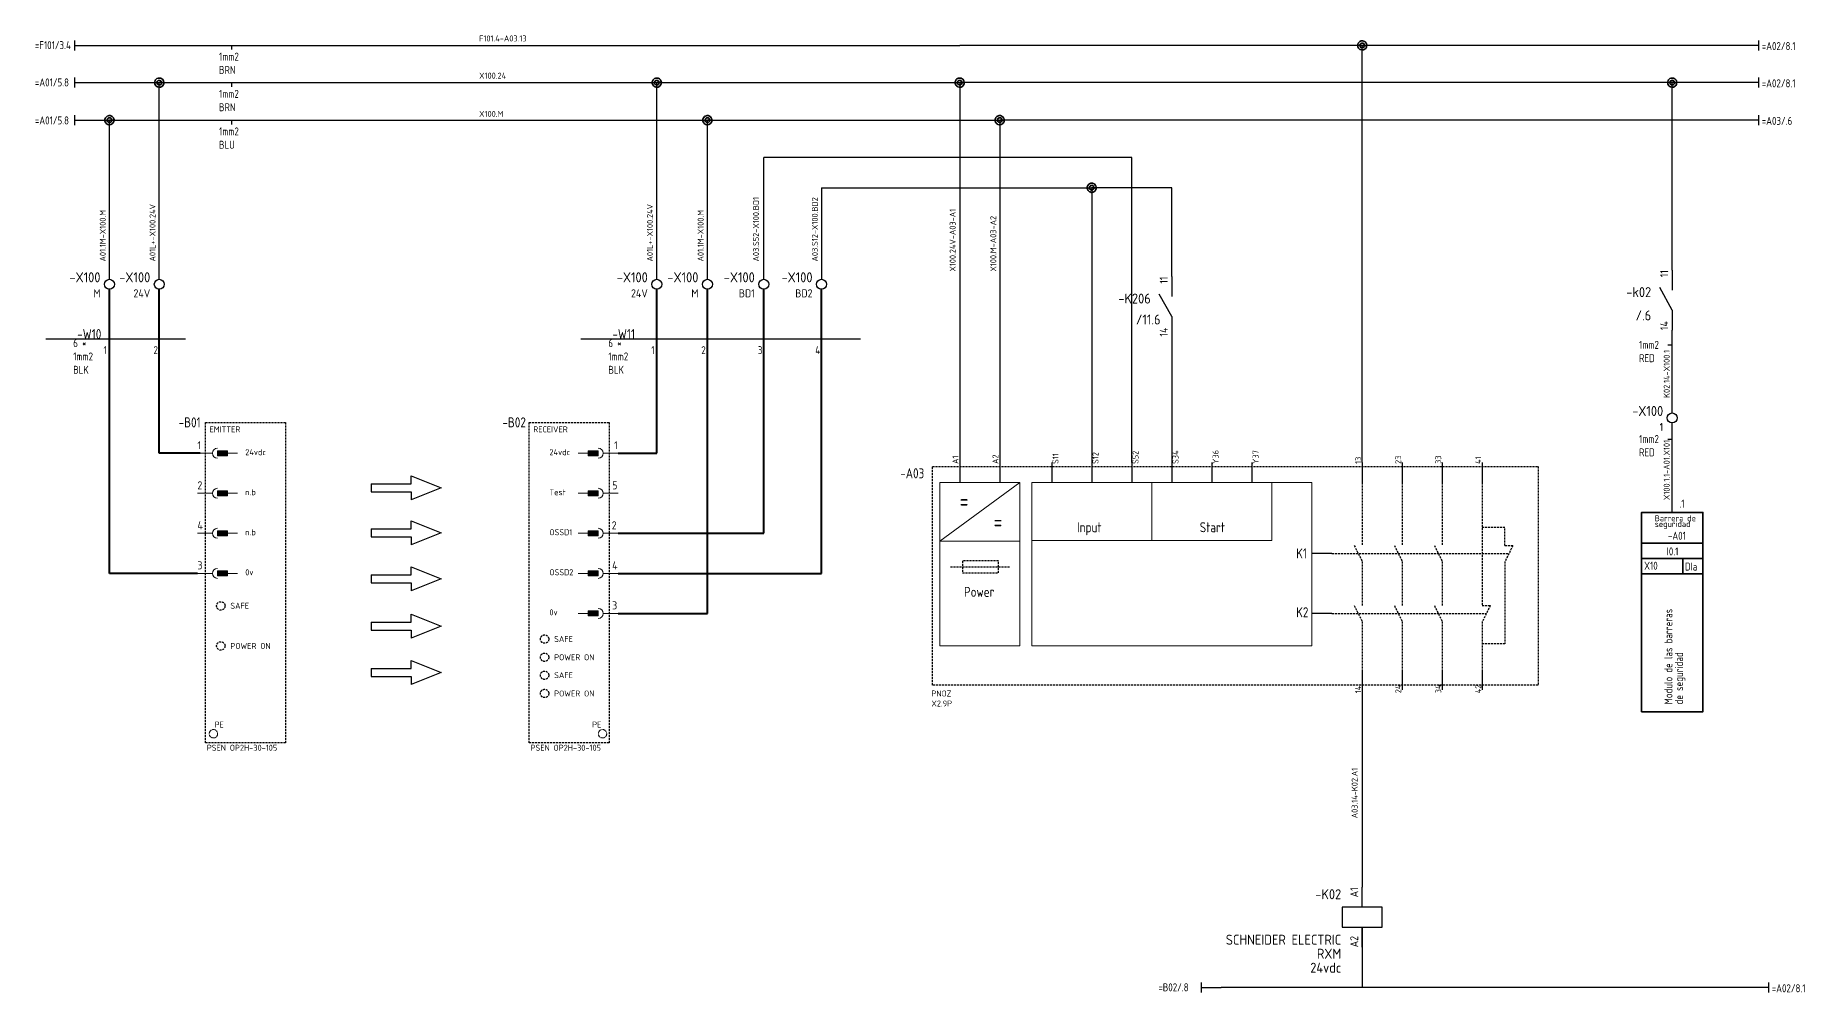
# Model space of a CAD drawing. Header units: millimetres. Extents: x 51 to 2493, y -624 to 390.
# Drawn here: x 536.2 to 978.4, y -213.3 to 25.8 of the extents above; entities that cross this region are included whole.
import ezdxf
from ezdxf.enums import TextEntityAlignment as Align

# ---------------------------------------------------------------- set-up
doc = ezdxf.new("R2010")
doc.units = ezdxf.units.MM
doc.header["$MEASUREMENT"] = 0
doc.linetypes.add('DASHED', pattern=[0.75, 0.5, -0.25])
doc.linetypes.add('PHANTOM2', pattern=[1.25, 0.625, -0.125, 0.125, -0.125, 0.125, -0.125])
for name, color, linetype, lineweight in [('02 Verde', 3, 'PHANTOM2', 9), ('76_GS_AP', 7, 'Continuous', 25), ('Bor. Conexion', 181, 'Continuous', 5), ('cajetines', 132, 'DASHED', 30), ('Fase1', 255, 'Continuous', 40), ('FORMATO', 7, 'Continuous', 5), ('nombre tags', 200, 'Continuous', 0), ('SYMS', 7, 'Continuous', 30)]:
    doc.layers.add(name, color=color, linetype=linetype, lineweight=lineweight)
for name, color, linetype in [('0V', 160, 'Continuous'), ('24V', 20, 'Continuous'), ('DESC', 150, 'Continuous'), ('DESCCHILD', 20, 'Continuous'), ('PDF_Geometría', 7, 'Continuous'), ('TAGS', 150, 'Continuous'), ('TERMS', 123, 'Continuous'), ('WIRENO', 10, 'Continuous'), ('WIREREF', 50, 'Continuous'), ('WIRES', 7, 'Continuous')]:
    doc.layers.add(name, color=color, linetype=linetype)
doc.layers.add('default', color=2, linetype='Continuous', plot=False)
doc.styles.add('WD_IEC', font='ISOCP2.shx', dxfattribs={"width": 0.9, "height": 4})

# ---------------------------------------------------------------- blocks, each defined once
blk = doc.blocks.new('VC01PJ')
for p, q in [((0, 2.5), (0, 5)), ((0, -5), (0, -1.25))]:
    blk.add_line(p, q)
blk.add_lwpolyline([(-0.63, 0), (0.62, 0), (0.62, 2.5), (-0.63, 2.5)], close=True)
blk.add_arc((0, 0), 1.25, 180, 0)
blk.add_solid([(-0.63, 2.5), (-0.63, 0), (0.62, 2.5), (0.62, 0)])
at = {"style": 'WD_IEC'}
for tag, p in [('INST', (-5.25, 8)), ('TAG1', (-5.25, 2)), ('LOC', (-5.25, 5)), ('DESC1', (-5.25, -5.6)), ('DESC2', (-5.25, -8.6)), ('DESC3', (-5.25, -11.6))]:
    blk.add_attdef(tag, text='', height=2.5, dxfattribs=at).set_placement(p, align=Align.RIGHT)
blk.add_attdef('TERM02', text='', height=2, rotation=90, dxfattribs=at).set_placement((-1, 5), align=Align.RIGHT)
at = {"style": 'WD_IEC', "flags": 1}
for tag, p, height in [('X2TERM02', (0, 5), 0.32), ('X2TERMDESC02', (0, 4.48), 0.32), ('MFG', (2.75, 4), 1.5), ('X4LINK', (-1.25, 1.25), 0.32), ('X1LINK', (1.25, 1.25), 0.32), ('CAT', (2.75, 1.5), 1.5), ('ASSYCODE', (2.75, -2.75), 1), ('FAMILY', (2.75, -4.25), 1), ('X8TERM01', (0, -5), 0.32), ('X8TERMDESC01', (0, -5.52), 0.32), ('CATDESC', (2.75, -5.75), 1)]:
    blk.add_attdef(tag, p, '', height=height, dxfattribs=at)
at = {"style": 'WD_IEC'}
blk.add_attdef('TERM01', (-1, -5), '', height=2, rotation=90, dxfattribs=at)
blk = doc.blocks.new('REFERENCIA_ENTRADA_HORIZONTAL')
at = {"layer": 'SYMS'}
for p, q in [((-5, 1.25), (-5, -1.25)), ((-5, 0), (0, 0))]:
    blk.add_line(p, q, dxfattribs=at)
at = {"layer": 'TAGS', "style": 'WD_IEC', "width": 0.9, "flags": 8}
blk.add_attdef('TAG', text='', height=1, dxfattribs=at).set_placement((-15.18, -2.12), align=Align.RIGHT)
blk = doc.blocks.new('empalme')
at = {"layer": 'PDF_Geometría', "color": 40, "lineweight": 35, "true_color": 0xffcf00}
for points in [[(145.66, 151.93), (144.51, 151.93)], [(145.1, 151.93), (144.51, 151.93)]]:
    blk.add_lwpolyline(points, close=True, dxfattribs=at)
for points in [[(143.39, 152.17), (143.39, 152.17), (143.34, 151.93), (143.39, 151.7)], [(143.58, 152.61), (143.58, 152.61), (143.44, 152.41), (143.39, 152.17)], [(143.39, 151.7), (143.39, 151.7), (143.44, 151.46), (143.58, 151.26)], [(143.94, 152.93), (143.94, 152.93), (143.73, 152.81), (143.58, 152.61)], [(143.58, 151.26), (143.58, 151.26), (143.73, 151.06), (143.94, 150.94)], [(143.94, 152.06), (143.94, 152.06), (143.92, 151.93), (143.94, 151.81)], [(144.39, 153.08), (144.39, 153.08), (144.15, 153.05), (143.94, 152.93)], [(144.04, 152.28), (144.04, 152.28), (143.97, 152.18), (143.94, 152.06)], [(143.94, 151.81), (143.94, 151.81), (143.97, 151.69), (144.04, 151.59)], [(143.94, 150.94), (143.94, 150.94), (144.15, 150.82), (144.39, 150.79)], [(144.22, 152.44), (144.22, 152.44), (144.12, 152.38), (144.04, 152.28)], [(144.04, 151.59), (144.04, 151.59), (144.12, 151.49), (144.22, 151.43)], [(144.45, 152.51), (144.45, 152.51), (144.33, 152.5), (144.22, 152.44)], [(144.22, 151.43), (144.22, 151.43), (144.33, 151.37), (144.45, 151.36)], [(144.87, 153.03), (144.87, 153.03), (144.64, 153.1), (144.39, 153.08)], [(144.39, 150.79), (144.39, 150.79), (144.64, 150.77), (144.87, 150.84)], [(144.69, 152.49), (144.69, 152.49), (144.58, 152.53), (144.45, 152.51)], [(144.45, 151.36), (144.45, 151.36), (144.58, 151.34), (144.69, 151.38)], [(144.9, 152.37), (144.9, 152.37), (144.81, 152.45), (144.69, 152.49)], [(144.69, 151.38), (144.69, 151.38), (144.81, 151.42), (144.9, 151.5)], [(145.28, 152.79), (145.28, 152.79), (145.1, 152.95), (144.87, 153.03)], [(144.87, 150.84), (144.87, 150.84), (145.1, 150.92), (145.28, 151.08)], [(145.05, 152.17), (145.05, 152.17), (144.99, 152.28), (144.9, 152.37)], [(144.9, 151.5), (144.9, 151.5), (144.99, 151.58), (145.05, 151.7)], [(145.1, 151.93), (145.1, 151.93), (145.1, 152.06), (145.05, 152.17)], [(145.05, 151.7), (145.05, 151.7), (145.1, 151.81), (145.1, 151.93)], [(145.56, 152.4), (145.56, 152.4), (145.46, 152.62), (145.28, 152.79)], [(145.28, 151.08), (145.28, 151.08), (145.46, 151.24), (145.56, 151.47)], [(145.66, 151.93), (145.66, 151.93), (145.66, 152.18), (145.56, 152.4)], [(145.56, 151.47), (145.56, 151.47), (145.66, 151.69), (145.66, 151.93)]]:
    blk.add_open_spline(points, degree=3, dxfattribs=at)
blk = doc.blocks.new('empalme_')
at = {"layer": '0V'}
blk.add_blockref('empalme', (-144.51, -151.93), dxfattribs=at)
blk = doc.blocks.new('VCR1')
for p, q in [((0, 2.5), (0, 7.5)), ((0, -2.5), (0, -7.5))]:
    blk.add_line(p, q)
blk.add_lwpolyline([(-5, 2.5), (-5, -2.5), (5, -2.5), (5, 2.5)], close=True)
at = {"style": 'WD_IEC'}
for tag, p in [('INST', (-5.25, 11.5)), ('LOC', (-5.25, 8)), ('TAG1', (-5.25, 4.5)), ('DESC1', (-5.25, -6.85)), ('DESC2', (-5.25, -10.35)), ('DESC3', (-5.25, -13.85))]:
    blk.add_attdef(tag, text='', height=2.5, dxfattribs=at).set_placement(p, align=Align.RIGHT)
blk.add_attdef('TERM01', text='', height=2, rotation=90, dxfattribs=at).set_placement((-1, 7.5), align=Align.RIGHT)
at = {"style": 'WD_IEC', "flags": 1}
for tag, p, height in [('X2TERM01', (0, 7.5), 0.32), ('X4LINK', (-5, 0), 0.32), ('X1LINK', (5, 0), 0.32), ('ASSYCODE', (1, -4), 1), ('X8TERM02', (0, -7.5), 0.32), ('FAMILY', (1, -5.5), 1), ('CATDESC', (1, -7), 1)]:
    blk.add_attdef(tag, p, '', height=height, dxfattribs=at)
at = {"style": 'WD_IEC', "flags": 9}
for tag, p in [('MFG', (-6, 1)), ('CAT', (-6, -1.5))]:
    blk.add_attdef(tag, text='', height=1.5, dxfattribs=at).set_placement(p, align=Align.RIGHT)
at = {"style": 'WD_IEC'}
blk.add_attdef('TERM02', (-1, -7.5), '', height=2, rotation=90, dxfattribs=at)
at = {"lineweight": 9, "style": 'WD_IEC'}
for tag, p in [('NO', (-5.5, -16.5)), ('NC', (-5.5, -20))]:
    blk.add_attdef(tag, text='', height=2.5, dxfattribs=at).set_placement(p, align=Align.TOP_RIGHT)
for tag, p in [('XREFNO', (-4, -16.5)), ('XREFNC', (-4, -20))]:
    blk.add_attdef(tag, text='', height=2.5, dxfattribs=at).set_placement(p, align=Align.TOP_LEFT)
blk = doc.blocks.new('VT0002')
blk.add_circle((0, 0), 1.25)
at = {"style": 'WD_IEC'}
for tag, p in [('INST', (-2.25, 6.5)), ('LOC', (-2.25, 3.5)), ('DESC1', (-2.25, -6.25)), ('DESC2', (-2.25, -9.25)), ('DESC3', (-2.25, -12.25))]:
    blk.add_attdef(tag, text='', height=2.5, dxfattribs=at).set_placement(p, align=Align.RIGHT)
at = {"style": 'WD_IEC', "flags": 1}
for tag, p, height in [('ASSYCODE', (2.75, 10.75), 1), ('CATDESC', (2.75, 9.25), 1), ('MFG', (2.75, 7.25), 1.5), ('CAT', (2.75, 4.75), 1.5), ('X4PIN01', (-1.25, 1), 0.25), ('X4TERM01', (-1.25, 0), 0.25), ('X4TERMDESC01', (-1.25, 0.5), 0.4), ('STRIPSEQ', (0, 0), 0.025), ('X2PIN01', (0, 2.25), 0.25), ('X2TERM01', (0, 1.25), 0.25), ('X8PIN01', (0, -0.25), 0.25), ('X2TERMDESC01', (0, 1.75), 0.4), ('X1PIN01', (1.25, 1), 0.25), ('X1TERM01', (1.25, 0), 0.25), ('X1TERMDESC01', (1.25, 0.5), 0.4), ('LINKTERM', (0, -0.04), 0.025), ('X8TERM01', (0, -1.25), 0.25), ('X8TERMDESC01', (0, -0.75), 0.4)]:
    blk.add_attdef(tag, p, '', height=height, dxfattribs=at)
at = {"style": 'WD_IEC', "flags": 8}
for tag, height, p in [('TAGSTRIP', 2.5, (-2.25, 0.5)), ('TERM01', 2, (-2.25, -3.25))]:
    blk.add_attdef(tag, text='', height=height, dxfattribs=at).set_placement(p, align=Align.RIGHT)
blk = doc.blocks.new('VCR21')
for p, q in [((0, 7.5), (0, 2.5)), ((0, -2.5), (-3.12, 3.12)), ((0, -2.5), (0, -7.5))]:
    blk.add_line(p, q)
at = {"style": 'WD_IEC'}
for tag, p in [('INST', (-5.25, 6.75)), ('LOC', (-5.25, 3.75)), ('TAG2', (-5.25, 0.75)), ('DESC1', (-5.25, -6.75)), ('XREF', (-5.25, -3.75)), ('DESC2', (-5.25, -9.75)), ('DESC3', (-5.25, -12.75))]:
    blk.add_attdef(tag, text='', height=2.5, dxfattribs=at).set_placement(p, align=Align.RIGHT)
blk.add_attdef('TERM01', text='', height=2, rotation=90, dxfattribs=at).set_placement((-1, 7.5), align=Align.RIGHT)
at = {"style": 'WD_IEC', "flags": 1}
for tag, p, height in [('X2TERM01', (0, 7.5), 0.32), ('X4LINK', (-2.75, 0), 0.32), ('X1LINK', (-0.5, 0), 0.32), ('CONTACT', (4, -3.5), 1), ('FAMILY', (4, -5), 1), ('COMMON', (5.25, -4.75), 1), ('X8TERM02', (0, -7.5), 0.32)]:
    blk.add_attdef(tag, p, '', height=height, dxfattribs=at)
at = {"style": 'WD_IEC'}
blk.add_attdef('TERM02', (-1, -7.5), '', height=2, rotation=90, dxfattribs=at)
blk = doc.blocks.new('VSW21')
for p, q in [((0, 7.5), (0, 2.5)), ((0, -2.5), (-3.125, 3.125)), ((0, -2.5), (0, -7.5))]:
    blk.add_line(p, q)
at = {"style": 'WD_IEC'}
for tag, p in [('INST', (-5.25, 7.75)), ('LOC', (-5.25, 4.25)), ('TAG2', (-5.25, 0.75)), ('XREF', (-5.25, -3.75)), ('DESC2', (-5.25, -11.1)), ('DESC1', (-5.25, -7.6)), ('DESC3', (-5.25, -14.6)), ('WDTAGALT', (-5, -18))]:
    blk.add_attdef(tag, text='', height=2.5, dxfattribs=at).set_placement(p, align=Align.RIGHT)
blk.add_attdef('TERM01', text='', height=2, rotation=90, dxfattribs=at).set_placement((-1, 7.5), align=Align.RIGHT)
at = {"style": 'WD_IEC', "flags": 1}
for tag, p, height in [('X2TERM01', (0, 7.5), 0.32), ('X4LINK', (-2, 0), 0.32), ('X1LINK', (-0.5, 0), 0.32), ('CONTACT', (4, -3.5), 1), ('FAMILY', (4, -5), 1), ('COMMON', (5.25, -4.75), 1), ('X8TERM02', (0, -7.5), 0.32)]:
    blk.add_attdef(tag, p, '', height=height, dxfattribs=at)
at = {"style": 'WD_IEC'}
blk.add_attdef('TERM02', (-1, -7.5), '', height=2, rotation=90, dxfattribs=at)

msp = doc.modelspace()

# ---------------------------------------------------------------- linework, layer by layer
at = {"layer": '02 Verde'}
for centre in [(580.66, -148.62), (677.91, -148.62)]:
    msp.add_circle(centre, 1.05, dxfattribs=at)
at = {"layer": '0V'}
for p, q in [((550.92, 4.64), (732.43, 4.64)), ((554.67, -35.1), (554.67, 4.64)), ((704.12, -35.1), (704.12, 4.64)), ((732.43, 4.64), (777.18, 4.64)), ((777.18, 4.64), (777.18, -80.89)), ((961.84, 4.64), (777.18, 4.64)), ((867.78, -201.96), (867.78, -196.96)), ((867.78, -196.96), (867.78, -212.02)), ((867.78, -212.02), (832.5, -212.02)), ((964.34, -212.02), (867.78, -212.02))]:
    msp.add_line(p, q, dxfattribs=at)
at = {"layer": '24V'}
for p, q in [((548.42, 23.32), (732.43, 23.32)), ((732.43, 23.32), (767.18, 23.32)), ((961.84, 23.32), (767.18, 23.32)), ((867.78, -80.89), (867.78, 23.32)), ((548.42, 14.02), (732.43, 14.02)), ((567.12, -35.1), (567.12, 14.02)), ((691.47, -35.1), (691.47, 14.02)), ((732.43, 14.02), (767.18, 14.02)), ((767.18, 14.02), (767.18, -80.93)), ((961.84, 14.02), (767.18, 14.02)), ((945.26, -32.8), (945.26, 14.02)), ((732.43, -4.64), (718.21, -4.64)), ((718.21, -35.1), (718.21, -4.64)), ((810.18, -4.64), (732.43, -4.64)), ((810.18, -80.89), (810.18, -4.64)), ((732.64, -12.24), (800.18, -12.24)), ((732.64, -12.24), (732.64, -35.1)), ((800.18, -12.24), (800.18, -80.89)), ((820.18, -12.24), (800.18, -12.24)), ((820.18, -34.41), (820.18, -12.24)), ((945.26, -68.49), (945.26, -47.8)), ((820.18, -49.41), (820.18, -80.89)), ((945.26, -93.31), (945.26, -70.99)), ((867.78, -137.66), (867.78, -186.96))]:
    msp.add_line(p, q, dxfattribs=at)
at = {"layer": '76_GS_AP', "linetype": 'Continuous', "lineweight": 25, "ltscale": 4}
for p, q in [((767.18, -80.89), (767.18, -85.89)), ((777.18, -80.89), (777.18, -85.89)), ((790.18, -80.89), (790.18, -85.89)), ((800.18, -80.89), (800.18, -85.89)), ((810.18, -80.89), (810.18, -85.89)), ((820.18, -80.89), (820.18, -85.89)), ((830.18, -80.89), (830.18, -85.89)), ((840.18, -80.89), (840.18, -85.89)), ((867.78, -80.89), (867.78, -85.89)), ((877.78, -80.89), (877.78, -85.89)), ((887.78, -80.89), (887.78, -85.89)), ((897.78, -80.89), (897.78, -85.89)), ((860.18, -103.6), (855.18, -103.6)), ((860.18, -118.6), (855.18, -118.6)), ((867.78, -132.66), (867.78, -137.66)), ((877.78, -132.66), (877.78, -137.66)), ((887.78, -132.66), (887.78, -137.66)), ((897.78, -132.66), (897.78, -137.66))]:
    msp.add_line(p, q, dxfattribs=at)
at = {"layer": 'cajetines'}
for p, q in [((578.66, -70.89), (598.66, -70.89)), ((578.66, -150.89), (578.66, -70.89)), ((598.66, -70.89), (598.66, -150.89)), ((659.59, -70.89), (679.59, -70.89)), ((659.59, -150.89), (659.59, -70.89)), ((679.59, -70.89), (679.59, -150.89)), ((867.78, -85.89), (867.78, -101.6)), ((877.78, -85.89), (877.78, -101.6)), ((887.78, -85.89), (887.78, -101.6)), ((897.78, -85.89), (897.78, -116.6)), ((903.44, -97.11), (897.78, -97.11)), ((903.44, -101.6), (903.44, -97.11)), ((865.81, -101.6), (867.8, -105.6)), ((875.81, -101.6), (877.8, -105.6)), ((885.81, -101.6), (887.8, -105.6)), ((903.44, -101.6), (905.44, -101.6)), ((905.44, -101.6), (903.46, -105.6)), ((767.86, -105.39), (767.86, -108.39)), ((776.86, -105.39), (767.86, -105.39)), ((776.86, -108.39), (776.86, -105.39)), ((860.18, -103.6), (904.45, -103.6)), ((867.8, -105.6), (867.78, -116.6)), ((877.8, -105.6), (877.78, -116.6)), ((887.8, -105.6), (887.78, -116.6)), ((903.46, -105.6), (903.46, -126.13)), ((764.91, -106.93), (779.71, -106.93)), ((767.86, -108.39), (776.86, -108.39)), ((860.18, -118.6), (898.79, -118.6)), ((865.81, -116.6), (867.8, -120.6)), ((875.81, -116.6), (877.8, -120.6)), ((885.81, -116.6), (887.8, -120.6)), ((897.78, -116.6), (899.78, -116.6)), ((899.78, -116.6), (897.8, -120.6)), ((867.8, -120.6), (867.78, -132.66)), ((877.8, -120.6), (877.78, -132.66)), ((887.8, -120.6), (887.78, -132.66)), ((897.8, -120.6), (897.78, -132.66)), ((903.46, -126.13), (897.79, -126.13)), ((598.66, -150.89), (578.66, -150.89)), ((679.59, -150.89), (659.59, -150.89))]:
    msp.add_line(p, q, dxfattribs=at)
msp.add_lwpolyline([(760.35, -136.46), (760.35, -81.85), (911.75, -81.85), (911.75, -136.46)], close=True, dxfattribs=at)
for centre in [(582.5, -116.68), (582.5, -126.68), (663.43, -124.97), (663.43, -129.51), (663.43, -134.01), (663.43, -138.55)]:
    msp.add_circle(centre, 1.05, dxfattribs=at)
at = {"layer": 'default'}
for p, q in [((620.09, -86.19), (630.09, -86.19)), ((620.09, -86.19), (620.09, -88.19)), ((620.09, -88.19), (630.09, -88.19)), ((630.09, -86.19), (630.09, -84.19)), ((630.09, -84.19), (637.59, -87.19)), ((637.59, -87.19), (630.09, -90.19)), ((630.09, -88.19), (630.09, -90.19)), ((630.09, -97.46), (630.09, -95.46)), ((630.09, -95.46), (637.59, -98.46)), ((620.09, -97.46), (630.09, -97.46)), ((620.09, -97.46), (620.09, -99.46)), ((620.09, -99.46), (630.09, -99.46)), ((637.59, -98.46), (630.09, -101.46)), ((630.09, -99.46), (630.09, -101.46)), ((620.09, -108.92), (630.09, -108.92)), ((620.09, -108.92), (620.09, -110.92)), ((630.09, -108.92), (630.09, -106.92)), ((630.09, -106.92), (637.59, -109.92)), ((637.59, -109.92), (630.09, -112.92)), ((620.09, -110.92), (630.09, -110.92)), ((630.09, -110.92), (630.09, -112.92)), ((630.09, -120.75), (630.09, -118.75)), ((630.09, -118.75), (637.59, -121.75)), ((620.09, -120.75), (630.09, -120.75)), ((620.09, -120.75), (620.09, -122.75)), ((620.09, -122.75), (630.09, -122.75)), ((637.59, -121.75), (630.09, -124.75)), ((630.09, -122.75), (630.09, -124.75)), ((620.09, -132.33), (630.09, -132.33)), ((620.09, -132.33), (620.09, -134.33)), ((630.09, -132.33), (630.09, -130.33)), ((630.09, -130.33), (637.59, -133.33)), ((620.09, -134.33), (630.09, -134.33)), ((637.59, -133.33), (630.09, -136.33)), ((630.09, -134.33), (630.09, -136.33))]:
    msp.add_line(p, q, dxfattribs=at)
at = {"layer": 'Fase1'}
for p, q in [((554.67, -108.55), (554.66, -37.6)), ((567.12, -78.55), (567.12, -37.6)), ((691.47, -78.55), (691.47, -37.6)), ((704.12, -118.55), (704.12, -37.6)), ((718.21, -98.55), (718.21, -37.6)), ((732.64, -108.55), (732.64, -37.6)), ((577.35, -78.55), (567.12, -78.55)), ((681.81, -78.55), (691.47, -78.55)), ((681.81, -98.55), (718.21, -98.55)), ((576.66, -108.55), (554.67, -108.55)), ((681.81, -108.55), (732.64, -108.55)), ((681.81, -118.55), (704.12, -118.55))]:
    msp.add_line(p, q, dxfattribs=at)
at = {"layer": 'FORMATO'}
for p, q in [((762.18, -85.89), (782.18, -85.89)), ((762.18, -126.64), (762.18, -85.89)), ((782.18, -85.89), (762.18, -100.49)), ((782.18, -85.89), (782.18, -126.64)), ((785.18, -85.89), (855.18, -85.89)), ((785.18, -126.64), (785.18, -85.89)), ((815.18, -100.35), (815.18, -85.89)), ((845.18, -100.35), (845.18, -85.89)), ((855.18, -85.89), (855.18, -126.64)), ((762.18, -100.49), (782.18, -100.49)), ((785.18, -100.35), (815.18, -100.35)), ((815.18, -100.35), (845.18, -100.35)), ((782.18, -126.64), (762.18, -126.64)), ((855.18, -126.64), (785.18, -126.64))]:
    msp.add_line(p, q, dxfattribs=at)
at = {"layer": 'PDF_Geometría', "lineweight": 35}
msp.add_lwpolyline([(937.6, -143.1), (937.6, -93.31), (952.92, -93.31), (952.92, -143.1)], close=True, dxfattribs=at)
for points in [[(937.6, -100.97), (952.92, -100.97)], [(937.6, -104.8), (952.92, -104.8)], [(947.94, -108.63), (947.94, -104.8)], [(937.6, -108.63), (952.92, -108.63)]]:
    msp.add_lwpolyline(points, dxfattribs=at)
at = {"layer": 'SYMS'}
for p, q in [((966.84, 23.32), (961.84, 23.32)), ((966.84, 24.57), (966.84, 22.07)), ((966.84, 14.02), (961.84, 14.02)), ((966.84, 15.27), (966.84, 12.77)), ((966.84, 4.64), (961.84, 4.64)), ((966.84, 5.89), (966.84, 3.39)), ((969.34, -212.02), (964.34, -212.02)), ((969.34, -210.77), (969.34, -213.27))]:
    msp.add_line(p, q, dxfattribs=at)
at = {"layer": 'WIRENO'}
for p, q in [((585.24, 22.26), (585.24, 23.32)), ((585.24, 12.96), (585.24, 14.02)), ((585.24, 3.58), (585.24, 4.64)), ((944.2, -51.5), (945.26, -51.5)), ((944.2, -75.02), (945.26, -75.02))]:
    msp.add_line(p, q, dxfattribs=at)
at = {"layer": 'WIRES'}
for p, q in [((573.68, -50.04), (538.74, -50.04)), ((742.38, -50.04), (672.5, -50.04))]:
    msp.add_line(p, q, dxfattribs=at)

# ---------------------------------------------------------------- block references
at = {"layer": '0V'}
for p in [(867.78, 23.32), (567.12, 14.02), (691.47, 14.02), (767.18, 14.02), (945.26, 14.02), (554.67, 4.64), (704.12, 4.64), (777.18, 4.64), (800.18, -12.24)]:
    msp.add_blockref('empalme_', p, dxfattribs=at)
at = {"layer": 'Bor. Conexion'}
ref = msp.add_blockref('VC01PJ', (581.66, -78.55), dxfattribs=dict(at, rotation=270))
ref.add_attrib('TERM01', '1', (576.66, -77.55), dxfattribs={"layer": 'TERMS', "height": 2, "style": 'WD_IEC'})
ref = msp.add_blockref('VC01PJ', (676.81, -78.55), dxfattribs=dict(at, xscale=-1, rotation=90))
ref.add_attrib('TERM01', '1', (680.81, -77.55), dxfattribs={"layer": 'TERMS', "height": 2, "style": 'WD_IEC'})
ref = msp.add_blockref('VC01PJ', (581.66, -88.55), dxfattribs=dict(at, rotation=270))
ref.add_attrib('TERM01', '2', (576.66, -87.55), dxfattribs={"layer": 'TERMS', "height": 2, "style": 'WD_IEC'})
ref = msp.add_blockref('VC01PJ', (676.81, -88.55), dxfattribs=dict(at, xscale=-1, rotation=90))
ref.add_attrib('TERM01', '5', (680.34, -87.55), dxfattribs={"layer": 'TERMS', "height": 2, "style": 'WD_IEC'})
ref = msp.add_blockref('VC01PJ', (581.66, -98.55), dxfattribs=dict(at, rotation=270))
ref.add_attrib('TERM01', '4', (576.66, -97.55), dxfattribs={"layer": 'TERMS', "height": 2, "style": 'WD_IEC'})
ref = msp.add_blockref('VC01PJ', (676.81, -98.55), dxfattribs=dict(at, xscale=-1, rotation=90))
ref.add_attrib('TERM01', '2', (680.21, -97.55), dxfattribs={"layer": 'TERMS', "height": 2, "style": 'WD_IEC'})
ref = msp.add_blockref('VC01PJ', (581.66, -108.55), dxfattribs=dict(at, rotation=270))
ref.add_attrib('TERM01', '3', (576.66, -107.55), dxfattribs={"layer": 'TERMS', "height": 2, "style": 'WD_IEC'})
ref = msp.add_blockref('VC01PJ', (676.81, -108.55), dxfattribs=dict(at, xscale=-1, rotation=90))
ref.add_attrib('TERM01', '4', (680.32, -107.55), dxfattribs={"layer": 'TERMS', "height": 2, "style": 'WD_IEC'})
ref = msp.add_blockref('VC01PJ', (676.81, -118.55), dxfattribs=dict(at, xscale=-1, rotation=90))
ref.add_attrib('TERM01', '3', (680.32, -117.55), dxfattribs={"layer": 'TERMS', "height": 2, "style": 'WD_IEC'})
at = {"layer": 'SYMS'}
for p in [(550.92, 23.32), (550.92, 14.02), (550.92, 4.64), (832.5, -212.02)]:
    msp.add_blockref('REFERENCIA_ENTRADA_HORIZONTAL', p, dxfattribs=at)
ref = msp.add_blockref('VT0002', (554.67, -36.35), dxfattribs=at)
ref.add_attrib('TERM01', 'M', dxfattribs={"layer": 'TERMS', "height": 2, "style": 'WD_IEC', "flags": 8}).set_placement((552.42, -39.6), align=Align.RIGHT)
ref.add_attrib('TAGSTRIP', '-X100', dxfattribs={"layer": 'TAGS', "height": 2.5, "style": 'WD_IEC', "flags": 8}).set_placement((552.42, -35.85), align=Align.RIGHT)
ref = msp.add_blockref('VT0002', (567.12, -36.35), dxfattribs=at)
ref.add_attrib('TERM01', '24V', dxfattribs={"layer": 'TERMS', "height": 2, "style": 'WD_IEC', "flags": 8}).set_placement((564.87, -39.6), align=Align.RIGHT)
ref.add_attrib('TAGSTRIP', '-X100', dxfattribs={"layer": 'TAGS', "height": 2.5, "style": 'WD_IEC', "flags": 8}).set_placement((564.87, -35.85), align=Align.RIGHT)
ref = msp.add_blockref('VT0002', (691.47, -36.35), dxfattribs=at)
ref.add_attrib('TERM01', '24V', dxfattribs={"layer": 'TERMS', "height": 2, "style": 'WD_IEC', "flags": 8}).set_placement((689.22, -39.6), align=Align.RIGHT)
ref.add_attrib('TAGSTRIP', '-X100', dxfattribs={"layer": 'TAGS', "height": 2.5, "style": 'WD_IEC', "flags": 8}).set_placement((689.22, -35.85), align=Align.RIGHT)
ref = msp.add_blockref('VT0002', (704.12, -36.35), dxfattribs=at)
ref.add_attrib('TERM01', 'M', dxfattribs={"layer": 'TERMS', "height": 2, "style": 'WD_IEC', "flags": 8}).set_placement((701.87, -39.6), align=Align.RIGHT)
ref.add_attrib('TAGSTRIP', '-X100', dxfattribs={"layer": 'TAGS', "height": 2.5, "style": 'WD_IEC', "flags": 8}).set_placement((701.87, -35.85), align=Align.RIGHT)
ref = msp.add_blockref('VT0002', (718.21, -36.35), dxfattribs=at)
ref.add_attrib('TERM01', 'BD1', dxfattribs={"layer": 'TERMS', "height": 2, "style": 'WD_IEC', "flags": 8}).set_placement((715.96, -39.6), align=Align.RIGHT)
ref.add_attrib('TAGSTRIP', '-X100', dxfattribs={"layer": 'TAGS', "height": 2.5, "style": 'WD_IEC', "flags": 8}).set_placement((715.96, -35.85), align=Align.RIGHT)
ref = msp.add_blockref('VT0002', (732.64, -36.35), dxfattribs=at)
ref.add_attrib('TERM01', 'BD2', dxfattribs={"layer": 'TERMS', "height": 2, "style": 'WD_IEC', "flags": 8}).set_placement((730.39, -39.6), align=Align.RIGHT)
ref.add_attrib('TAGSTRIP', '-X100', dxfattribs={"layer": 'TAGS', "height": 2.5, "style": 'WD_IEC', "flags": 8}).set_placement((730.39, -35.85), align=Align.RIGHT)
ref = msp.add_blockref('VCR21', (820.18, -41.91), dxfattribs=at)
ref.add_attrib('TERM02', '14', (819.18, -49.41), dxfattribs={"layer": 'TERMS', "height": 2, "rotation": 90, "style": 'WD_IEC'})
ref.add_attrib('TERM01', '11', dxfattribs={"layer": 'TERMS', "height": 2, "rotation": 90, "style": 'WD_IEC'}).set_placement((819.18, -34.41), align=Align.RIGHT)
ref.add_attrib('DESC1', '/11.6', dxfattribs={"layer": 'DESCCHILD', "height": 2.5, "style": 'WD_IEC'}).set_placement((817.38, -46.39), align=Align.RIGHT)
ref.add_attrib('TAG2', '-K206', dxfattribs={"layer": 'TAGS', "height": 2.5, "style": 'WD_IEC'}).set_placement((814.93, -41.16), align=Align.RIGHT)
ref = msp.add_blockref('VSW21', (945.26, -40.3), dxfattribs=at)
ref.add_attrib('TERM02', '14', (944.26, -47.8), dxfattribs={"layer": 'TERMS', "height": 2, "rotation": 90, "style": 'WD_IEC'})
ref.add_attrib('TERM01', '11', dxfattribs={"layer": 'TERMS', "height": 2, "rotation": 90, "style": 'WD_IEC'}).set_placement((944.26, -32.8), align=Align.RIGHT)
ref.add_attrib('DESC1', '/.6', dxfattribs={"layer": 'DESCCHILD', "height": 2.5, "style": 'WD_IEC'}).set_placement((940.01, -45.37), align=Align.RIGHT)
ref.add_attrib('TAG2', '-k02', dxfattribs={"layer": 'TAGS', "height": 2.5, "style": 'WD_IEC'}).set_placement((940.01, -39.55), align=Align.RIGHT)
ref = msp.add_blockref('VT0002', (945.26, -69.74), dxfattribs=at)
ref.add_attrib('TERM01', '1', dxfattribs={"layer": 'TERMS', "height": 2, "style": 'WD_IEC', "flags": 8}).set_placement((943.01, -72.99), align=Align.RIGHT)
ref.add_attrib('TAGSTRIP', '-X100', dxfattribs={"layer": 'TAGS', "height": 2.5, "style": 'WD_IEC', "flags": 8}).set_placement((943.01, -69.24), align=Align.RIGHT)
ref = msp.add_blockref('VCR1', (867.78, -194.46), dxfattribs=at)
ref.add_attrib('TERM02', 'A2', (866.78, -201.96), dxfattribs={"layer": 'TERMS', "height": 2, "rotation": 90, "style": 'WD_IEC'})
ref.add_attrib('TERM01', 'A1', dxfattribs={"layer": 'TERMS', "height": 2, "rotation": 90, "style": 'WD_IEC'}).set_placement((866.78, -186.96), align=Align.RIGHT)
ref.add_attrib('DESC3', '24vdc', dxfattribs={"layer": 'DESC', "height": 2.5, "style": 'WD_IEC'}).set_placement((862.53, -208.31), align=Align.RIGHT)
ref.add_attrib('DESC2', 'RXM', dxfattribs={"layer": 'DESC', "height": 2.5, "style": 'WD_IEC'}).set_placement((862.53, -204.81), align=Align.RIGHT)
ref.add_attrib('DESC1', 'SCHNEIDER ELECTRIC', dxfattribs={"layer": 'DESC', "height": 2.5, "style": 'WD_IEC'}).set_placement((862.53, -201.31), align=Align.RIGHT)
ref.add_attrib('TAG1', '-K02', dxfattribs={"layer": 'TAGS', "height": 2.5, "style": 'WD_IEC'}).set_placement((862.53, -189.96), align=Align.RIGHT)

# ---------------------------------------------------------------- texts
at = {"layer": '02 Verde', "char_height": 1.5, "style": 'WD_IEC'}
for insert, attachment_point in [((580.94, -145.56), 1), ((677.63, -145.56), 3)]:
    msp.add_mtext_dynamic_manual_height_columns('PE', width=14.3998, gutter_width=20, heights=[1.5], dxfattribs=dict(at, insert=insert, attachment_point=attachment_point))
at = {"layer": 'cajetines', "char_height": 4, "attachment_point": 1, "style": 'WD_IEC'}
for insert in [(767.18, -88.39), (775.64, -93.57)]:
    msp.add_mtext_dynamic_manual_height_columns('=', width=5.6086, gutter_width=20, heights=[0], dxfattribs=dict(at, insert=insert))
at = {"layer": 'DESC', "char_height": 1.5, "attachment_point": 1, "rotation": 90, "style": 'WD_IEC'}
for s, insert in [('A2', (775.37, -81.22)), ('S11', (790.37, -81.22)), ('S12', (800.37, -81.22)), ('S52', (810.37, -81.22)), ('S34', (820.37, -81.22)), ('Y36', (830.37, -81.22)), ('Y37', (840.37, -81.22)), ('A1', (765.37, -81.22)), ('13', (866.02, -81.22)), ('23', (876.02, -81.22)), ('33', (886.02, -81.22)), ('41', (896.02, -81.22)), ('14', (866.02, -138.49)), ('24', (876.02, -138.49)), ('34', (886.02, -138.49)), ('42', (896.02, -138.49))]:
    msp.add_mtext_dynamic_manual_height_columns(s, width=2.3302, gutter_width=20, heights=[0], dxfattribs=dict(at, insert=insert))
at = {"layer": 'DESC', "char_height": 2, "attachment_point": 7, "rotation": 90, "style": 'WD_IEC'}
for s, insert, width in [('Modulo de las barreras  ', (945.3, -141.3), 36.6324), ('de seguridad', (948.56, -141.3), 31.4405)]:
    msp.add_mtext(s, dxfattribs=dict(at, insert=insert, width=width))
at = {"layer": 'nombre tags', "attachment_point": 1, "style": 'WD_IEC'}
for s, width, heights, insert, char_height in [('EMITTER', 14.3998, [1.5], (579.67, -71.83), 1.5), ('RECEIVER', 14.3998, [1.5], (660.59, -71.83), 1.5), ('24vdc', 14.3998, [1.5], (588.61, -77.53), 1.5), ('24vdc', 14.3998, [1.5], (664.64, -77.53), 1.5), ('n.b', 14.3998, [1.5], (588.61, -87.53), 1.5), ('Test', 14.3998, [1.5], (664.64, -87.53), 1.5), ('Input', 15.5748, [0], (796.51, -95.78), 2.5), ('Start', 15.5748, [0], (827.18, -95.78), 2.5), ('n.b', 14.3998, [1.5], (588.61, -97.53), 1.5), ('OSSD1', 14.3998, [1.5], (664.64, -97.53), 1.5), ('K1', 3.895, [1.74], (851.28, -102.32), 2.5), ('0v', 14.3998, [1.5], (588.61, -107.53), 1.5), ('OSSD2', 14.3998, [1.5], (664.64, -107.53), 1.5), ('Power', 15.5748, [0], (768.25, -111.92), 2.5), ('SAFE', 14.3998, [1.5], (584.89, -115.89), 1.5), ('0v', 14.3998, [1.5], (664.64, -117.53), 1.5), ('K2', 3.895, [1.74], (851.28, -117.02), 2.5), ('POWER ON', 14.3998, [0], (584.89, -125.94), 1.5), ('SAFE', 14.3998, [1.5], (665.82, -124.19), 1.5), ('POWER ON', 14.3998, [0], (665.82, -128.77), 1.5), ('SAFE', 14.3998, [1.5], (665.82, -133.23), 1.5), ('POWER ON', 14.3998, [0], (665.82, -137.81), 1.5)]:
    msp.add_mtext_dynamic_manual_height_columns(s, width=width, gutter_width=20, heights=heights, dxfattribs=dict(at, insert=insert, char_height=char_height))
at = {"layer": 'nombre tags', "attachment_point": 7, "style": 'WD_IEC'}
for s, insert, char_height, width in [(' {\\H0.6x;seguridad}', (939.6, -97.43), 2.5, 23.287), (' {\\H0.6x;Barrera de}', (939.6, -95.54), 2.5, 23.287), ('I0.1', (943.9, -104.07), 2, 9.3223)]:
    msp.add_mtext(s, dxfattribs=dict(at, insert=insert, char_height=char_height, width=width))
at = {"layer": 'nombre tags', "char_height": 2, "attachment_point": 7, "style": 'WD_IEC'}
for s, insert in [('\\pxi-3,l4,t4;-A01', (942.2, -100.17)), ('X10   ', (938.26, -107.65)), ('DIa  ', (948.46, -107.84))]:
    msp.add_mtext(s, dxfattribs=dict(at, insert=insert))
at = {"layer": 'TAGS', "attachment_point": 1, "style": 'WD_IEC'}
for s, width, gutter_width, heights, insert, char_height in [('\\pxql;=F101/3.4', 2, 10, [0], (536.04, 24.38), 2), ('\\pxql;=A02/8.1', 2, 10, [0], (967.65, 24.15), 2), ('\\pxql;=A01/5.8', 2, 10, [0], (536.04, 15.08), 2), ('\\pxql;=A02/8.1', 2, 10, [0], (967.65, 14.85), 2), ('\\pxql;=A01/5.8', 2, 10, [0], (536.04, 5.58), 2), ('\\pxql;=A03/.6', 2, 10, [0], (967.65, 5.47), 2), ('-W10', 6.9491, 20, [4.53], (546.61, -47.53), 2.5), ('-W11', 6.9491, 20, [4.53], (680.37, -47.53), 2.5), ('PNOZ\\PX2.9P', 14.3998, 20, [4], (760.11, -137.81), 1.5), ('PSEN OP2H-30-105', 14.3998, 20, [4], (579.01, -151.36), 1.5), ('PSEN OP2H-30-105', 14.3998, 20, [4], (659.93, -151.36), 1.5), ('\\pxql;=B02/.8', 2, 10, [0], (816.84, -210.95), 2), ('\\pxql;=A02/8.1', 2, 10, [0], (970.15, -211.19), 2)]:
    msp.add_mtext_dynamic_manual_height_columns(s, width=width, gutter_width=gutter_width, heights=heights, dxfattribs=dict(at, insert=insert, char_height=char_height))
at = {"layer": 'TAGS', "attachment_point": 7, "style": 'WD_IEC'}
for s, insert, char_height in [('-B01', (571.96, -72.09), 2.5), ('-B02', (652.88, -72.09), 2.5), ('-A03', (752.32, -84.81), 2.5), ('.1', (947.07, -92.14), 2)]:
    msp.add_mtext(s, dxfattribs=dict(at, insert=insert, char_height=char_height))
at = {"layer": 'TERMS', "char_height": 2, "attachment_point": 1, "style": 'WD_IEC'}
for s, insert in [('1', (553.19, -51.8)), ('2', (565.67, -51.8)), ('1', (690.08, -51.8)), ('2', (702.59, -51.8)), ('3', (716.73, -51.8)), ('4', (731.07, -51.8))]:
    msp.add_mtext_dynamic_manual_height_columns(s, width=5.4877, gutter_width=20, heights=[0], dxfattribs=dict(at, insert=insert))
at = {"layer": 'WIRENO', "char_height": 2, "attachment_point": 1, "style": 'WD_IEC'}
for s, insert in [('1mm2\\PBRN', (582.05, 21.52)), ('1mm2\\PBRN', (582.05, 12.22)), ('1mm2\\PBLU', (582.05, 2.84)), ('6 * 1mm2\\PBLK', (545.61, -50.04)), ('6 * 1mm2\\PBLK', (679.37, -50.04)), ('1mm2\\PRED', (936.99, -50.47)), ('1mm2\\PRED', (936.99, -73.99))]:
    msp.add_mtext_dynamic_manual_height_columns(s, width=7.1352, gutter_width=20, heights=[0], dxfattribs=dict(at, insert=insert))
at = {"layer": 'WIREREF', "char_height": 1.5, "attachment_point": 1, "style": 'WD_IEC'}
for s, insert in [('F101.4-A03.13', (647.06, 25.81)), ('X100.24', (647.06, 16.51)), ('X100.M', (647.06, 6.96))]:
    msp.add_mtext_dynamic_manual_height_columns(s, width=67.509, gutter_width=20, heights=[0], dxfattribs=dict(at, insert=insert))
at = {"layer": 'WIREREF', "char_height": 1.5, "attachment_point": 1, "rotation": 90, "style": 'WD_IEC'}
for s, insert in [('A01.1M-X100.M', (552.25, -30.65)), ('A01L+-X100.24V', (564.68, -30.65)), ('A01L+-X100.24V', (688.99, -30.65)), ('A01.1M-X100.M', (701.67, -30.65)), ('A03.S52-X100.BD1', (715.51, -30.65)), ('A03.S12-X100.BD2', (730.23, -30.65)), ('X100.24V-A03-A1', (764.66, -33.18)), ('X100.M-A03-A2', (774.82, -33.18)), ('K02.14-X100.1', (943.13, -64.73)), ('X100.1.1-A01.X101', (943.13, -90.24)), ('A03.14-K02.A1', (865.13, -169.73))]:
    msp.add_mtext_dynamic_manual_height_columns(s, width=67.509, gutter_width=20, heights=[0], dxfattribs=dict(at, insert=insert))

doc.saveas('drawing.dxf')
